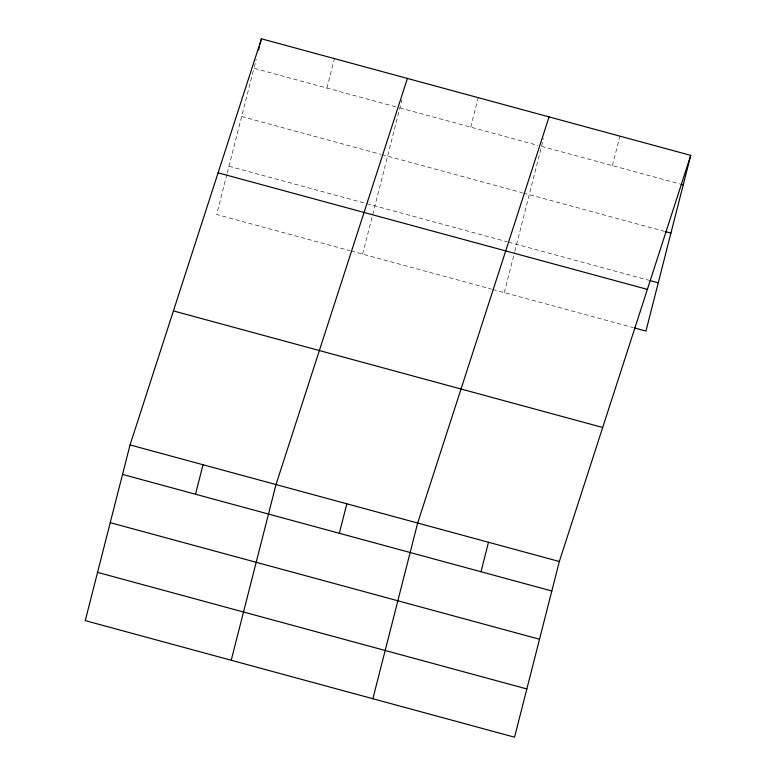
<?xml version="1.0" encoding="UTF-8"?>
<svg xmlns="http://www.w3.org/2000/svg" width="776" height="776" viewBox="0 0 776 776"><rect width="100%" height="100%" fill="white"/><g stroke="black" fill="none" stroke-linecap="round" stroke-linejoin="round"><path stroke-width="0.58" stroke-dasharray="3.88 2.91" d="M226.922 174.29L216.669 214.496L349.879 250.667M227.213 173.135L253.936 68.278L396.42 106.972M254.227 67.143L256.255 59.209M326.919 88.095L334.437 58.617M362.625 254.13L401.92 99.978M470.731 127.148L478.239 97.669M504.293 292.6L514.537 252.384M514.827 251.24L543.578 138.448M612.39 165.618L619.908 136.139M399.892 107.912L538.078 145.432M541.561 146.383L679.737 183.902M241.637 116.536L380.647 154.279M381.802 154.589L522.297 192.739M523.451 193.059L663.955 231.209M228.969 166.248L365.661 203.361M366.815 203.681L507.3 241.821M508.464 242.141L648.959 280.291M351.043 250.987L491.518 289.128M492.682 289.448L633.177 327.598"/><path stroke-width="1.16" d="M130.048 444.929L85.263 620.625L514.546 737.2L559.331 561.504L690.737 155.375L261.454 38.8L130.048 444.929L559.331 561.504M258.563 50.139L259.426 46.735M260.009 44.465L261.454 38.8M195.513 494.234L203.021 464.746M231.219 660.26L276.004 484.563L407.41 78.434M339.325 533.277L346.833 503.799M372.878 698.73L417.663 523.034L549.078 116.904M480.984 571.747L488.502 542.269M690.737 155.375L645.952 331.071L634.341 327.909M680.901 184.222L683.22 184.853M665.119 231.529L670.92 233.101M650.123 280.611L658.252 282.813M218.085 172.825L647.378 289.39M173.407 310.914L602.69 427.479M122.53 474.417L551.814 590.982M110.231 522.665L539.514 639.24M97.563 572.378L526.846 688.952"/></g></svg>
